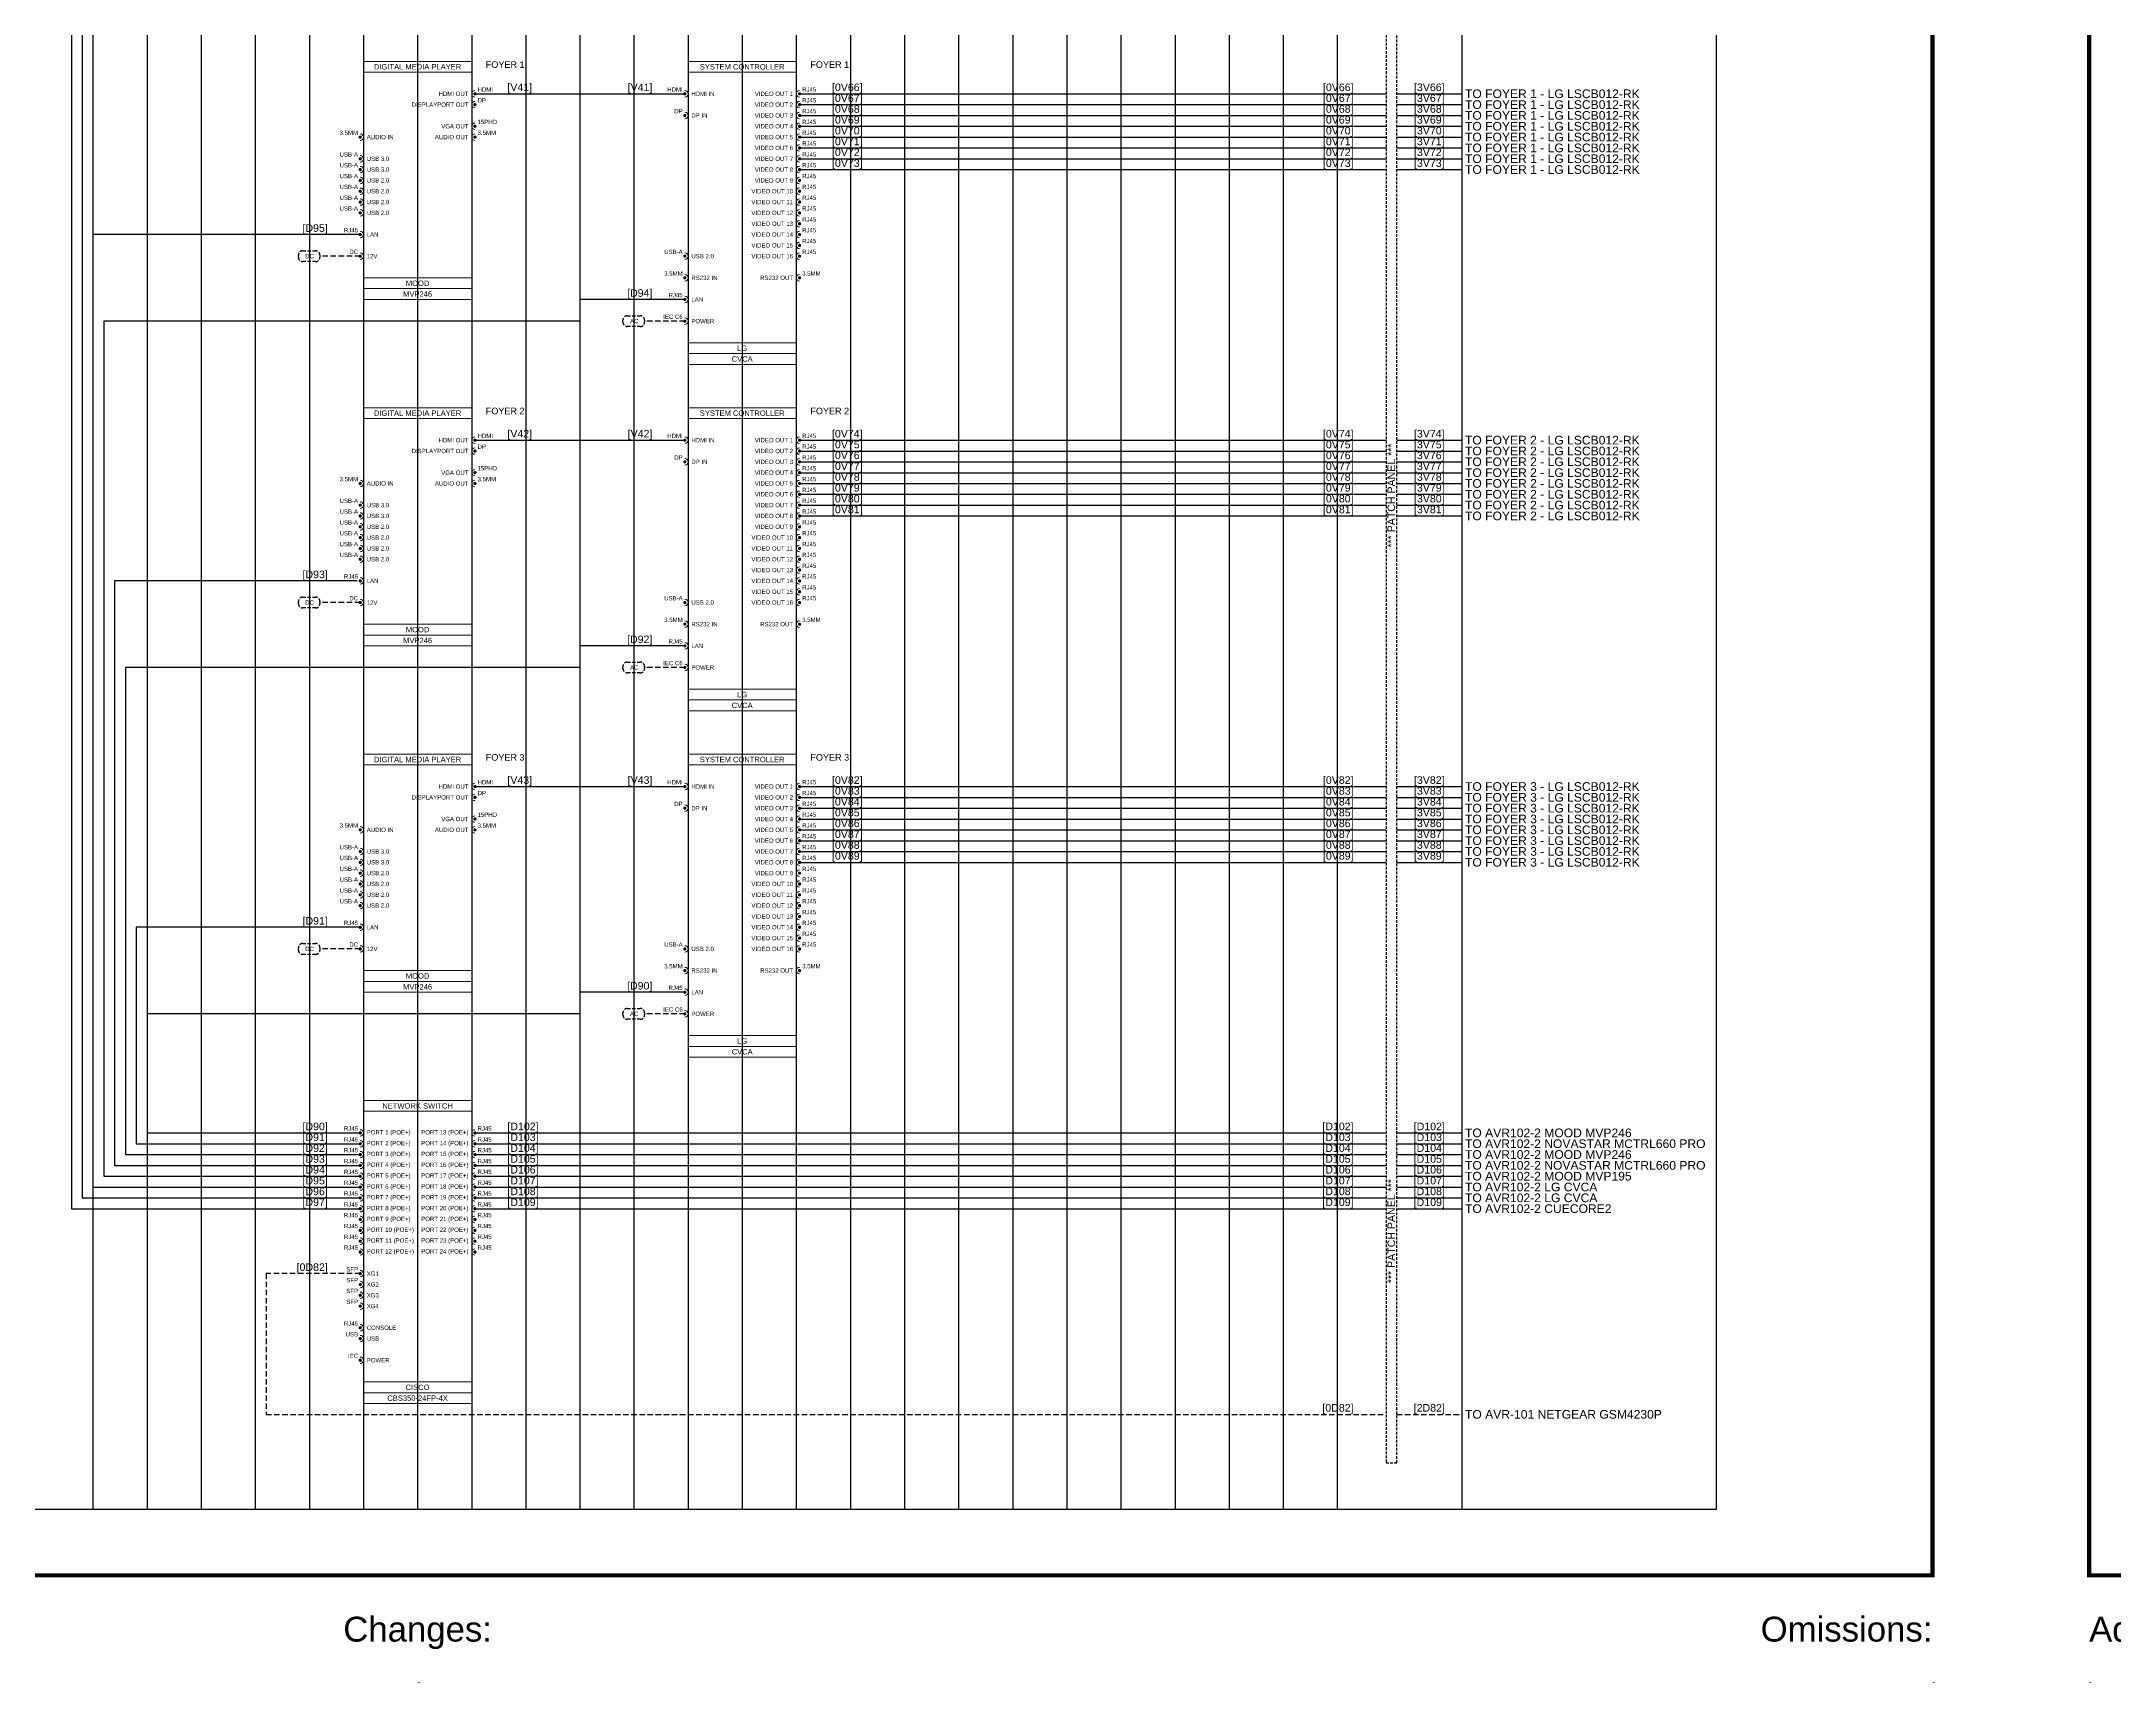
# Model space of a CAD drawing. Header units: millimetres. Extents: x -71336 to -35435, y -26189 to 22712.
# Drawn here: x -44605 to -43648, y -20860 to -20102 of the extents above; entities that cross this region are included whole.
import ezdxf
from ezdxf.enums import TextEntityAlignment as Align
from ezdxf.lldxf.tags import DXFTag

# ---------------------------------------------------------------- set-up
doc = ezdxf.new("R2018")
doc.units = ezdxf.units.MM
doc.linetypes.add('DASHED', pattern=[0.75, 0.5, -0.25])
doc.linetypes.add('DASHED2', pattern=[0.375, 0.25, -0.125])
for name, color, linetype in [('SC - 3 Core Flex', 7, 'DASHED'), ('SC - Cat - Green - Data', 84, 'Continuous'), ('SC - Cat - Green - Data - DS', 84, 'DS'), ('SC - Cat - Red - AV', 1, 'Continuous'), ('SC - Fibre', 170, 'DASHED'), ('SC - HDMI', 192, 'Continuous'), ('SC - Text', 7, 'Continuous'), ('Text', 7, 'Continuous')]:
    doc.layers.add(name, color=color, linetype=linetype)
doc.layers.add('SC - Equipment', color=7, linetype='Continuous', lineweight=13)
doc.layers.add('SC - Titlesheet - Model', color=250, linetype='Continuous', plot=False)
doc.layers.add('SC - Xlines', color=252, linetype='Continuous', plot=False)
doc.styles.add('ARIAL', font='arial.ttf')
doc.styles.get("Standard").update_dxf_attribs({"font": 'arial.ttf', "height": 35})
tags = doc.linetypes.add('DS', pattern='A,1.939444,-0.075392,["DS",ARIAL,S=0.5,R=0,X=0,Y=-0.25],-1.06308,1.922084', length=5).pattern_tags.tags
tags[6] = DXFTag(74, 10)

# ---------------------------------------------------------------- blocks, each defined once
blk = doc.blocks.new('*U189')
at = {"layer": 'SC - Titlesheet - Model', "color": 6, "ltscale": 5, "const_width": 1}
blk.add_lwpolyline([(-365.5, -287), (365.5, -287), (365.5, 287), (-365.5, 287)], close=True, dxfattribs=at)
at = {"ltscale": 5, "style": 'ARIAL'}
blk.add_text('Additions:', height=6, dxfattribs=at).set_placement((-365.5, -297), align=Align.TOP_LEFT)
blk.add_text('Changes:', height=6, dxfattribs=at).set_placement((0, -297), align=Align.TOP_CENTER)
blk.add_text('Omissions:', height=6, dxfattribs=at).set_placement((365.5, -297), align=Align.TOP_RIGHT)
at = {"layer": 'SC - Titlesheet - Model', "color": 5, "lineweight": 30, "ltscale": 5, "flags": 104}
blk.add_attdef('ADDITIONS', text='', height=5, dxfattribs=at).set_placement((-365.5, -312), align=Align.TOP_LEFT)
blk.add_attdef('CHANGES', text='', height=5, dxfattribs=at).set_placement((0, -312), align=Align.TOP_CENTER)
blk.add_attdef('OMISSIONS', text='', height=5, dxfattribs=at).set_placement((365.5, -312), align=Align.TOP_RIGHT)
blk = doc.blocks.new('Cisco CBS350-24FP-4X - SCHEMATIC')
at = {"layer": 'SC - Equipment'}
for p, q in [((-25, 0), (25, 0)), ((-25, -140), (-25, 0)), ((25, 0), (25, -140)), ((25, -5), (-25, -5)), ((25, -130), (-25, -130)), ((25, -130), (-25, -130)), ((25, -135), (-25, -135)), ((25, -135), (-25, -135)), ((25, -135), (-25, -135)), ((25, -140), (-25, -140))]:
    blk.add_line(p, q, dxfattribs=at)
at = {"layer": 'SC - Equipment', "const_width": 0.7}
for points in [[(-26.1, -15, 1), (-26.9, -15, 1)], [(26.1, -15, -1), (26.9, -15, -1)], [(-26.1, -20, 1), (-26.9, -20, 1)], [(-26.1, -25, 1), (-26.9, -25, 1)], [(26.1, -20, -1), (26.9, -20, -1)], [(26.1, -25, -1), (26.9, -25, -1)], [(-26.1, -30, 1), (-26.9, -30, 1)], [(-26.1, -35, 1), (-26.9, -35, 1)], [(26.1, -30, -1), (26.9, -30, -1)], [(26.1, -35, -1), (26.9, -35, -1)], [(-26.1, -40, 1), (-26.9, -40, 1)], [(-26.1, -45, 1), (-26.9, -45, 1)], [(26.1, -40, -1), (26.9, -40, -1)], [(26.1, -45, -1), (26.9, -45, -1)], [(-26.1, -50, 1), (-26.9, -50, 1)], [(-26.1, -55, 1), (-26.9, -55, 1)], [(26.1, -50, -1), (26.9, -50, -1)], [(26.1, -55, -1), (26.9, -55, -1)], [(-26.1, -60, 1), (-26.9, -60, 1)], [(-26.1, -65, 1), (-26.9, -65, 1)], [(26.1, -60, -1), (26.9, -60, -1)], [(26.1, -65, -1), (26.9, -65, -1)], [(-26.1, -70, 1), (-26.9, -70, 1)], [(26.1, -70, -1), (26.9, -70, -1)], [(-26.1, -80, 1), (-26.9, -80, 1)], [(-26.1, -85, 1), (-26.9, -85, 1)], [(-26.1, -90, 1), (-26.9, -90, 1)], [(-26.1, -95, 1), (-26.9, -95, 1)], [(-26.1, -105, 1), (-26.9, -105, 1)], [(-26.1, -110, 1), (-26.9, -110, 1)], [(-26.1, -120, 1), (-26.9, -120, 1)]]:
    blk.add_lwpolyline(points, format="xyb", close=True, dxfattribs=at)
at = {"layer": 'SC - Equipment'}
for centre, start, end in [((-26.5, -15), 270, 90), ((-26.5, -20), 270, 90), ((26.5, -15), 90, 270), ((26.5, -20), 90, 270), ((-26.5, -25), 270, 90), ((-26.5, -30), 270, 90), ((26.5, -25), 90, 270), ((26.5, -30), 90, 270), ((-26.5, -35), 270, 90), ((26.5, -35), 90, 270), ((-26.5, -40), 270, 90), ((-26.5, -45), 270, 90), ((26.5, -40), 90, 270), ((26.5, -45), 90, 270), ((-26.5, -50), 270, 90), ((-26.5, -55), 270, 90), ((26.5, -50), 90, 270), ((26.5, -55), 90, 270), ((-26.5, -60), 270, 90), ((-26.5, -65), 270, 90), ((26.5, -60), 90, 270), ((26.5, -65), 90, 270), ((-26.5, -70), 270, 90), ((26.5, -70), 90, 270), ((-26.5, -80), 270, 90), ((-26.5, -85), 270, 90), ((-26.5, -90), 270, 90), ((-26.5, -95), 270, 90), ((-26.5, -105), 270, 90), ((-26.5, -110), 270, 90), ((-26.5, -120), 270, 90)]:
    blk.add_arc(centre, 1.5, start, end, dxfattribs=at)
at = {"ltscale": 5}
for tag, p in [('DESCRIPTION', (0, -2.5)), ('MAKE', (0, -132.5)), ('MODEL', (0, -137.5))]:
    blk.add_attdef(tag, text='', height=2.5, dxfattribs=at).set_placement(p, align=Align.MIDDLE_CENTER)
at = {"ltscale": 5, "flags": 1}
for tag, p in [('ROOM_TYPE', (45, -5)), ('LOCATION', (45, -10)), ('RACK_EQUIPMENT_(Y/N)', (45, -15)), ('IP_(Y/N)', (45, -30)), ('AMP(@240V)', (45, -40)), ('POE(WATT)', (45, -35)), ('WATT', (45, -45)), ('BTU/H', (45, -50)), ('WEIGHT(KG)', (45, -55)), ('TRANSFORMER_TAPS', (45, -60))]:
    blk.add_attdef(tag, p, '', height=2.5, dxfattribs=at)
blk.add_attdef('BRACKET', text='', height=2.5, dxfattribs=at).set_placement((0, -127.5), align=Align.MIDDLE_CENTER)
at = {"layer": 'SC - Equipment', "ltscale": 5, "char_height": 2}
for s, insert, width, attachment_point in [('RJ45', (-27.5, -13), 5.7736, 6), ('RJ45', (-27.5, -18), 5.7736, 6), ('PORT 1 (POE+)', (-23.5, -15), 23.5, 4), ('PORT 2 (POE+)', (-23.5, -20), 23.5, 4), ('PORT 13 (POE+)', (23.5, -15), 23.5, 6), ('PORT 14 (POE+)', (23.5, -20), 23.5, 6), ('RJ45', (27.72, -13), 7.1748, 4), ('RJ45', (27.72, -18), 7.1748, 4), ('RJ45', (-27.5, -23), 5.7736, 6), ('RJ45', (-27.5, -28), 5.7736, 6), ('PORT 3 (POE+)', (-23.5, -25), 23.5, 4), ('PORT 4 (POE+)', (-23.5, -30), 23.5, 4), ('PORT 15 (POE+)', (23.5, -25), 23.5, 6), ('PORT 16 (POE+)', (23.5, -30), 23.5, 6), ('RJ45', (27.72, -23), 7.1748, 4), ('RJ45', (27.72, -28), 7.1748, 4), ('RJ45', (-27.5, -33), 5.7736, 6), ('RJ45', (-27.5, -38), 5.7736, 6), ('PORT 5 (POE+)', (-23.5, -35), 23.5, 4), ('PORT 17 (POE+)', (23.5, -35), 23.5, 6), ('RJ45', (27.72, -33), 7.1748, 4), ('RJ45', (27.72, -38), 7.1748, 4), ('RJ45', (-27.5, -43), 5.7736, 6), ('RJ45', (-27.5, -48), 5.7736, 6), ('PORT 6 (POE+)', (-23.5, -40), 23.5, 4), ('PORT 7 (POE+)', (-23.5, -45), 23.5, 4), ('PORT 18 (POE+)', (23.5, -40), 23.5, 6), ('\\pxt10;PORT 19 (POE+)', (23.5, -45), 23.5, 6), ('RJ45', (27.72, -43), 7.1748, 4), ('RJ45', (27.72, -48), 7.1748, 4), ('RJ45', (-27.5, -53), 5.7736, 6), ('RJ45', (-27.5, -58), 5.7736, 6), ('PORT 8 (POE+)', (-23.5, -50), 23.5, 4), ('PORT 9 (POE+)', (-23.5, -55), 23.5, 4), ('PORT 20 (POE+)', (23.5, -50), 23.5, 6), ('PORT 21 (POE+)', (23.5, -55), 23.5, 6), ('RJ45', (27.72, -53), 7.1748, 4), ('RJ45', (27.72, -58), 7.1748, 4), ('RJ45', (-27.5, -63), 5.7736, 6), ('RJ45', (-27.5, -68), 5.7736, 6), ('PORT 10 (POE+)', (-23.5, -60), 23.5, 4), ('PORT 11 (POE+)', (-23.5, -65), 23.5, 4), ('PORT 22 (POE+)', (23.5, -60), 23.5, 6), ('PORT 23 (POE+)', (23.5, -65), 23.5, 6), ('RJ45', (27.72, -63), 7.1748, 4), ('RJ45', (27.72, -68), 7.1748, 4), ('PORT 12 (POE+)', (-23.5, -70), 23.5, 4), ('PORT 24 (POE+)', (23.5, -70), 23.5, 6), ('SFP', (-27.5, -78), 5.7736, 6), ('SFP', (-27.5, -83), 5.7736, 6), ('XG1', (-23.5, -80), 23.5, 4), ('XG2', (-23.5, -85), 23.5, 4), ('SFP', (-27.5, -88), 5.7736, 6), ('SFP', (-27.5, -93), 5.7736, 6), ('XG3', (-23.5, -90), 23.5, 4), ('XG4', (-23.5, -95), 23.5, 4), ('RJ45', (-27.5, -103), 5.7736, 6), ('CONSOLE', (-23.5, -105), 23.5, 4), ('USB', (-27.5, -108), 5.7736, 6), ('USB', (-23.5, -110), 23.5, 4), ('IEC', (-27.5, -118), 5.7736, 6), ('POWER', (-23.5, -120), 23.5, 4)]:
    blk.add_mtext(s, dxfattribs=dict(at, insert=insert, width=width, attachment_point=attachment_point))
blk = doc.blocks.new('LG CVCA - SCHEMATIC')
at = {"layer": 'SC - Equipment'}
for p, q in [((-25, 0), (25, 0)), ((-25, -140), (-25, 0)), ((25, 0), (25, -140)), ((25, -5), (-25, -5)), ((25, -130), (-25, -130)), ((25, -130), (-25, -130)), ((25, -135), (-25, -135)), ((25, -135), (-25, -135)), ((25, -135), (-25, -135)), ((25, -140), (-25, -140))]:
    blk.add_line(p, q, dxfattribs=at)
at = {"layer": 'SC - Equipment', "const_width": 0.7}
for points in [[(-26.1, -15, 1), (-26.9, -15, 1)], [(26.1, -15, -1), (26.9, -15, -1)], [(-26.1, -25, 1), (-26.9, -25, 1)], [(26.1, -20, -1), (26.9, -20, -1)], [(26.1, -25, -1), (26.9, -25, -1)], [(26.1, -30, -1), (26.9, -30, -1)], [(26.1, -35, -1), (26.9, -35, -1)], [(26.1, -40, -1), (26.9, -40, -1)], [(26.1, -45, -1), (26.9, -45, -1)], [(26.1, -50, -1), (26.9, -50, -1)], [(26.1, -55, -1), (26.9, -55, -1)], [(26.1, -60, -1), (26.9, -60, -1)], [(26.1, -65, -1), (26.9, -65, -1)], [(26.1, -70, -1), (26.9, -70, -1)], [(26.1, -75, -1), (26.9, -75, -1)], [(26.1, -80, -1), (26.9, -80, -1)], [(26.1, -85, -1), (26.9, -85, -1)], [(-26.1, -90, 1), (-26.9, -90, 1)], [(26.1, -90, -1), (26.9, -90, -1)], [(-26.1, -100, 1), (-26.9, -100, 1)], [(26.1, -100, -1), (26.9, -100, -1)], [(-26.1, -110, 1), (-26.9, -110, 1)], [(-26.1, -120, 1), (-26.9, -120, 1)]]:
    blk.add_lwpolyline(points, format="xyb", close=True, dxfattribs=at)
at = {"layer": 'SC - Equipment'}
for centre, start, end in [((-26.5, -15), 270, 90), ((26.5, -15), 90, 270), ((26.5, -20), 90, 270), ((-26.5, -25), 270, 90), ((26.5, -25), 90, 270), ((26.5, -30), 90, 270), ((26.5, -35), 90, 270), ((26.5, -40), 90, 270), ((26.5, -45), 90, 270), ((26.5, -50), 90, 270), ((26.5, -55), 90, 270), ((26.5, -60), 90, 270), ((26.5, -65), 90, 270), ((26.5, -70), 90, 270), ((26.5, -75), 90, 270), ((26.5, -80), 90, 270), ((26.5, -85), 90, 270), ((-26.5, -90), 270, 90), ((26.5, -90), 90, 270), ((-26.5, -100), 270, 90), ((26.5, -100), 90, 270), ((-26.5, -110), 270, 90), ((-26.5, -120), 270, 90)]:
    blk.add_arc(centre, 1.5, start, end, dxfattribs=at)
at = {"ltscale": 5}
for tag, p in [('DESCRIPTION', (0, -2.5)), ('MAKE', (0, -132.5)), ('MODEL', (0, -137.5))]:
    blk.add_attdef(tag, text='', height=2.5, dxfattribs=at).set_placement(p, align=Align.MIDDLE_CENTER)
at = {"ltscale": 5, "flags": 1}
for tag, p in [('ROOM_TYPE', (45, -5)), ('LOCATION', (45, -10)), ('RACK_EQUIPMENT_(Y/N)', (45, -15)), ('IP_(Y/N)', (45, -30)), ('AMP(@240V)', (45, -40)), ('POE(WATT)', (45, -35)), ('WATT', (45, -45)), ('BTU/H', (45, -50)), ('WEIGHT(KG)', (45, -55)), ('TRANSFORMER_TAPS', (45, -60))]:
    blk.add_attdef(tag, p, '', height=2.5, dxfattribs=at)
blk.add_attdef('BRACKET', text='', height=2.5, dxfattribs=at).set_placement((0, -127.5), align=Align.MIDDLE_CENTER)
at = {"layer": 'SC - Equipment', "ltscale": 5, "char_height": 2}
for s, insert, width, attachment_point in [('HDMI', (-27.5, -13), 5.7736, 6), ('HDMI IN', (-23.5, -15), 23.5, 4), ('VIDEO OUT 1', (23.5, -15), 23.5, 6), ('VIDEO OUT 2', (23.5, -20), 23.5, 6), ('RJ45', (27.7, -13), 3.7458, 4), ('RJ45', (27.7, -18), 3.7458, 4), ('DP', (-27.5, -23), 5.7736, 6), ('DP IN', (-23.5, -25), 23.5, 4), ('VIDEO OUT 3', (23.5, -25), 23.5, 6), ('RJ45', (27.7, -23), 3.7458, 4), ('RJ45', (27.7, -28), 3.7458, 4), ('VIDEO OUT 4', (23.5, -30), 23.5, 6), ('VIDEO OUT 5', (23.5, -35), 23.5, 6), ('RJ45', (27.7, -33), 3.7458, 4), ('RJ45', (27.7, -38), 3.7458, 4), ('VIDEO OUT 6', (23.5, -40), 23.5, 6), ('VIDEO OUT 7', (23.5, -45), 23.5, 6), ('RJ45', (27.7, -43), 3.7458, 4), ('RJ45', (27.7, -48), 3.7458, 4), ('VIDEO OUT 8', (23.5, -50), 23.5, 6), ('VIDEO OUT 9', (23.5, -55), 23.5, 6), ('RJ45', (27.7, -53), 3.7458, 4), ('RJ45', (27.7, -58), 3.7458, 4), ('VIDEO OUT 10', (23.5, -60), 23.5, 6), ('VIDEO OUT 11', (23.5, -65), 23.5, 6), ('RJ45', (27.7, -63), 3.7458, 4), ('RJ45', (27.7, -68), 3.7458, 4), ('VIDEO OUT 12', (23.5, -70), 23.5, 6), ('VIDEO OUT 13', (23.5, -75), 23.5, 6), ('RJ45', (27.7, -73), 3.7458, 4), ('VIDEO OUT 14', (23.5, -80), 23.5, 6), ('VIDEO OUT 15', (23.5, -85), 23.5, 6), ('RJ45', (27.7, -78), 3.7458, 4), ('RJ45', (27.7, -83), 3.7458, 4), ('USB 2.0', (-23.5, -90), 23.5, 4), ('VIDEO OUT 16', (23.5, -90), 23.5, 6), ('RJ45', (27.7, -88), 3.7458, 4), ('RS232 IN', (-23.5, -100), 23.5, 4), ('RS232 OUT', (23.5, -100), 23.5, 6), ('3.5MM', (27.7, -98), 3.7458, 4), ('LAN', (-23.5, -110), 23.5, 4), ('POWER', (-23.5, -120), 23.5, 4)]:
    blk.add_mtext(s, dxfattribs=dict(at, insert=insert, width=width, attachment_point=attachment_point))
at = {"layer": 'SC - Equipment', "ltscale": 5, "char_height": 2, "attachment_point": 6}
for s, insert in [('USB-A', (-27.5, -88)), ('3.5MM', (-27.5, -98)), ('RJ45', (-27.5, -108)), ('IEC C6', (-27.5, -118))]:
    blk.add_mtext(s, dxfattribs=dict(at, insert=insert))
blk = doc.blocks.new('MOOD MVP246 - SCHEMATIC')
at = {"layer": 'SC - Equipment'}
for p, q in [((-25, 0), (25, 0)), ((-25, -110), (-25, 0)), ((25, 0), (25, -110)), ((25, -5), (-25, -5)), ((25, -100), (-25, -100)), ((25, -100), (-25, -100)), ((25, -105), (-25, -105)), ((25, -105), (-25, -105)), ((25, -105), (-25, -105)), ((25, -110), (-25, -110))]:
    blk.add_line(p, q, dxfattribs=at)
at = {"layer": 'SC - Equipment', "const_width": 0.7}
for points in [[(26.1, -15, -1), (26.9, -15, -1)], [(26.1, -20, -1), (26.9, -20, -1)], [(-26.1, -35, 1), (-26.9, -35, 1)], [(26.1, -30, -1), (26.9, -30, -1)], [(26.1, -35, -1), (26.9, -35, -1)], [(-26.1, -45, 1), (-26.9, -45, 1)], [(-26.1, -50, 1), (-26.9, -50, 1)], [(-26.1, -55, 1), (-26.9, -55, 1)], [(-26.1, -60, 1), (-26.9, -60, 1)], [(-26.1, -65, 1), (-26.9, -65, 1)], [(-26.1, -70, 1), (-26.9, -70, 1)], [(-26.1, -80, 1), (-26.9, -80, 1)], [(-26.1, -90, 1), (-26.9, -90, 1)]]:
    blk.add_lwpolyline(points, format="xyb", close=True, dxfattribs=at)
at = {"layer": 'SC - Equipment'}
for centre, start, end in [((26.5, -15), 90, 270), ((26.5, -20), 90, 270), ((26.5, -30), 90, 270), ((-26.5, -35), 270, 90), ((26.5, -35), 90, 270), ((-26.5, -45), 270, 90), ((-26.5, -50), 270, 90), ((-26.5, -55), 270, 90), ((-26.5, -60), 270, 90), ((-26.5, -65), 270, 90), ((-26.5, -70), 270, 90), ((-26.5, -80), 270, 90), ((-26.5, -90), 270, 90)]:
    blk.add_arc(centre, 1.5, start, end, dxfattribs=at)
at = {"ltscale": 5}
for tag, p in [('DESCRIPTION', (0, -2.5)), ('MAKE', (0, -102.5)), ('MODEL', (0, -107.5))]:
    blk.add_attdef(tag, text='', height=2.5, dxfattribs=at).set_placement(p, align=Align.MIDDLE_CENTER)
at = {"ltscale": 5, "flags": 1}
for tag, p in [('ROOM_TYPE', (45, -5)), ('LOCATION', (45, -10)), ('RACK_EQUIPMENT_(Y/N)', (45, -15)), ('IP_(Y/N)', (45, -30)), ('AMP(@240V)', (45, -40)), ('POE(WATT)', (45, -35)), ('WATT', (45, -45)), ('BTU/H', (45, -50)), ('WEIGHT(KG)', (45, -55)), ('TRANSFORMER_TAPS', (45, -60))]:
    blk.add_attdef(tag, p, '', height=2.5, dxfattribs=at)
blk.add_attdef('BRACKET', text='', height=2.5, dxfattribs=at).set_placement((0, -97.5), align=Align.MIDDLE_CENTER)
at = {"layer": 'SC - Equipment', "ltscale": 5, "char_height": 2}
for s, insert, width, attachment_point in [('DISPLAYPORT OUT', (23.5, -20), 34.4972, 6), ('HDMI OUT', (23.5, -15), 23.5, 6), ('HDMI', (27.72, -13), 7.1748, 4), ('DP', (27.72, -18), 7.1748, 4), ('15PHD', (27.72, -28), 7.1748, 4), ('3.5MM', (-27.5, -33), 5.7736, 6), ('AUDIO IN', (-23.5, -35), 23.5, 4), ('AUDIO OUT', (23.5, -35), 23.5, 6), ('VGA OUT', (23.5, -30), 23.5, 6), ('3.5MM', (27.72, -33), 7.1748, 4), ('USB-A', (-27.5, -43), 5.7736, 6), ('USB-A', (-27.5, -48), 5.7736, 6), ('USB 3.0', (-23.5, -45), 23.5, 4), ('USB-A', (-27.5, -53), 5.7736, 6), ('USB-A', (-27.5, -58), 5.7736, 6), ('USB 3.0', (-23.5, -50), 23.5, 4), ('USB 2.0', (-23.5, -55), 23.5, 4), ('USB-A', (-27.5, -63), 5.7736, 6), ('USB-A', (-27.5, -68), 5.7736, 6), ('USB 2.0', (-23.5, -60), 23.5, 4), ('USB 2.0', (-23.5, -65), 23.5, 4), ('USB 2.0', (-23.5, -70), 23.5, 4), ('RJ45', (-27.5, -78), 5.7736, 6), ('LAN', (-23.5, -80), 23.5, 4), ('DC', (-27.5, -88), 5.7736, 6), ('12V', (-23.5, -90), 23.5, 4)]:
    blk.add_mtext(s, dxfattribs=dict(at, insert=insert, width=width, attachment_point=attachment_point))

msp = doc.modelspace()

# ---------------------------------------------------------------- linework, layer by layer
at = {"linetype": 'DASHED2', "ltscale": 5}
msp.add_lwpolyline([(-43979.172, -20758.194), (-43979.172, -19862.296), (-43984.172, -19862.296), (-43984.172, -20758.194)], close=True, dxfattribs=at)
at = {"layer": 'SC - 3 Core Flex', "ltscale": 3}
for points in [[(-44484.77, -20198.324), (-44478.77, -20198.324, -0.4142136), (-44476.77, -20200.324), (-44476.77, -20201.324, -0.4142136), (-44478.77, -20203.324), (-44484.77, -20203.324, -0.4142136), (-44486.77, -20201.324), (-44486.77, -20200.324, -0.4142136)], [(-44334.77, -20228.323), (-44328.77, -20228.323, -0.4142136), (-44326.77, -20230.323), (-44326.77, -20231.323, -0.4142136), (-44328.77, -20233.323), (-44334.77, -20233.323, -0.4142136), (-44336.77, -20231.323), (-44336.77, -20230.323, -0.4142136)], [(-44484.77, -20358.323), (-44478.77, -20358.323, -0.4142136), (-44476.77, -20360.323), (-44476.77, -20361.323, -0.4142136), (-44478.77, -20363.323), (-44484.77, -20363.323, -0.4142136), (-44486.77, -20361.323), (-44486.77, -20360.323, -0.4142136)], [(-44334.77, -20388.323), (-44328.77, -20388.323, -0.4142136), (-44326.77, -20390.323), (-44326.77, -20391.323, -0.4142136), (-44328.77, -20393.323), (-44334.77, -20393.323, -0.4142136), (-44336.77, -20391.323), (-44336.77, -20390.323, -0.4142136)], [(-44484.77, -20518.323), (-44478.77, -20518.323, -0.4142136), (-44476.77, -20520.323), (-44476.77, -20521.323, -0.4142136), (-44478.77, -20523.323), (-44484.77, -20523.323, -0.4142136), (-44486.77, -20521.323), (-44486.77, -20520.323, -0.4142136)], [(-44334.77, -20548.323), (-44328.77, -20548.323, -0.4142136), (-44326.77, -20550.323), (-44326.77, -20551.323, -0.4142136), (-44328.77, -20553.323), (-44334.77, -20553.323, -0.4142136), (-44336.77, -20551.323), (-44336.77, -20550.323, -0.4142136)]]:
    msp.add_lwpolyline(points, format="xyb", close=True, dxfattribs=at)
at = {"layer": 'SC - 3 Core Flex', "ltscale": 5}
for points in [[(-44458.172, -20200.824), (-44476.77, -20200.824)], [(-44308.172, -20230.823), (-44326.77, -20230.823)], [(-44458.172, -20360.823), (-44476.77, -20360.823)], [(-44308.172, -20390.823), (-44326.77, -20390.823)], [(-44458.172, -20520.823), (-44476.77, -20520.823)], [(-44308.172, -20550.823), (-44326.77, -20550.823)]]:
    msp.add_lwpolyline(points, dxfattribs=at)
at = {"layer": 'SC - Cat - Green - Data', "ltscale": 5}
for points in [[(-44308.172, -20060.823), (-44586.672, -20060.823), (-44586.672, -20635.821), (-44458.172, -20635.823)], [(-43979.172, -20125.823), (-43949.172, -20125.823)], [(-43979.172, -20130.823), (-43949.172, -20130.823)], [(-43979.172, -20135.823), (-43949.172, -20135.823)], [(-43979.172, -20140.823), (-43949.172, -20140.823)], [(-43979.172, -20145.823), (-43949.172, -20145.823)], [(-43979.172, -20150.823), (-43949.172, -20150.823)], [(-43979.172, -20155.823), (-43949.172, -20155.823)], [(-43979.172, -20160.823), (-43949.172, -20160.823)], [(-44308.172, -20220.823), (-44356.672, -20220.823), (-44356.672, -20230.83), (-44576.672, -20230.83), (-44576.672, -20625.821), (-44458.172, -20625.823)], [(-43979.172, -20285.823), (-43949.172, -20285.823)], [(-43979.172, -20290.823), (-43949.172, -20290.823)], [(-43979.172, -20295.823), (-43949.172, -20295.823)], [(-43979.172, -20300.823), (-43949.172, -20300.823)], [(-43979.172, -20305.823), (-43949.172, -20305.823)], [(-43979.172, -20310.823), (-43949.172, -20310.823)], [(-43979.172, -20315.823), (-43949.172, -20315.823)], [(-43979.172, -20320.823), (-43949.172, -20320.823)], [(-44308.172, -20380.823), (-44356.672, -20380.823), (-44356.672, -20390.83), (-44566.67, -20390.816), (-44566.67, -20615.818), (-44458.172, -20615.823)], [(-43979.172, -20445.823), (-43949.172, -20445.823)], [(-43979.172, -20450.823), (-43949.172, -20450.823)], [(-43979.172, -20455.823), (-43949.172, -20455.823)], [(-43979.172, -20460.823), (-43949.172, -20460.823)], [(-43979.172, -20465.823), (-43949.172, -20465.823)], [(-43979.172, -20470.823), (-43949.172, -20470.823)], [(-43979.172, -20475.823), (-43949.172, -20475.823)], [(-43979.172, -20480.823), (-43949.172, -20480.823)], [(-44308.172, -20540.823), (-44356.672, -20540.823), (-44356.672, -20550.83), (-44556.672, -20550.816), (-44556.672, -20605.818), (-44458.171, -20605.828)], [(-44405.172, -20610.823), (-43984.172, -20610.823)], [(-43979.172, -20610.823), (-43949.172, -20610.823)], [(-44405.172, -20620.823), (-43984.172, -20620.823)], [(-43979.172, -20620.823), (-43949.172, -20620.823)], [(-44405.172, -20630.823), (-43984.172, -20630.823)], [(-43979.172, -20630.823), (-43949.172, -20630.823)], [(-44405.172, -20635.823), (-43984.172, -20635.823)], [(-43979.172, -20635.823), (-43949.172, -20635.823)]]:
    msp.add_lwpolyline(points, dxfattribs=at)
at = {"layer": 'SC - Cat - Green - Data - DS', "ltscale": 5}
for points in [[(-44458.172, -20005.825), (-44591.672, -20005.823), (-44591.672, -20640.822), (-44458.172, -20640.824)], [(-44458.172, -20190.824), (-44581.672, -20190.824), (-44581.672, -20630.822), (-44458.172, -20630.824)], [(-44459.657, -20350.823), (-44571.67, -20350.823), (-44571.67, -20620.813), (-44458.172, -20620.824)], [(-44458.172, -20510.835), (-44561.672, -20510.811), (-44561.672, -20610.818), (-44458.171, -20610.828)], [(-44405.172, -20605.823), (-43984.172, -20605.823)], [(-43979.172, -20605.823), (-43949.172, -20605.823)], [(-44405.172, -20615.823), (-43984.172, -20615.823)], [(-43979.172, -20615.823), (-43949.172, -20615.823)], [(-44405.172, -20625.823), (-43984.172, -20625.823)], [(-43979.172, -20625.823), (-43949.172, -20625.823)], [(-44405.172, -20640.823), (-43984.172, -20640.823)], [(-43979.172, -20640.823), (-43949.172, -20640.823)]]:
    msp.add_lwpolyline(points, dxfattribs=at)
at = {"layer": 'SC - Cat - Red - AV', "ltscale": 5}
for points in [[(-44255.172, -20125.823), (-43984.172, -20125.823)], [(-44255.172, -20130.823), (-43984.172, -20130.823)], [(-44255.172, -20135.823), (-43984.172, -20135.823)], [(-44255.172, -20140.823), (-43984.172, -20140.823)], [(-44255.172, -20145.823), (-43984.172, -20145.823)], [(-44255.172, -20150.823), (-43984.172, -20150.823)], [(-44255.172, -20155.823), (-43984.172, -20155.823)], [(-44255.172, -20160.823), (-43984.172, -20160.823)], [(-44255.172, -20285.823), (-43984.172, -20285.823)], [(-44255.172, -20290.823), (-43984.172, -20290.823)], [(-44255.172, -20295.823), (-43984.172, -20295.823)], [(-44255.172, -20300.823), (-43984.172, -20300.823)], [(-44255.172, -20305.823), (-43984.172, -20305.823)], [(-44255.172, -20310.823), (-43984.172, -20310.823)], [(-44255.172, -20315.823), (-43984.172, -20315.823)], [(-44255.172, -20320.823), (-43984.172, -20320.823)], [(-44255.172, -20445.823), (-43984.172, -20445.823)], [(-44255.172, -20450.823), (-43984.172, -20450.823)], [(-44255.172, -20455.823), (-43984.172, -20455.823)], [(-44255.172, -20460.823), (-43984.172, -20460.823)], [(-44255.172, -20465.823), (-43984.172, -20465.823)], [(-44255.172, -20470.823), (-43984.172, -20470.823)], [(-44255.172, -20475.823), (-43984.172, -20475.823)], [(-44255.172, -20480.823), (-43984.172, -20480.823)]]:
    msp.add_lwpolyline(points, dxfattribs=at)
at = {"layer": 'SC - Fibre', "ltscale": 5}
for points in [[(-44458.172, -20670.818), (-44501.672, -20670.828), (-44501.672, -20735.825), (-43984.172, -20735.823)], [(-43979.172, -20735.823), (-43949.172, -20735.823)]]:
    msp.add_lwpolyline(points, dxfattribs=at)
at = {"layer": 'SC - HDMI', "ltscale": 5}
for points in [[(-44405.172, -20125.824), (-44308.172, -20125.823)], [(-44405.172, -20285.823), (-44308.172, -20285.823)], [(-44405.172, -20445.823), (-44308.172, -20445.823)]]:
    msp.add_lwpolyline(points, dxfattribs=at)
at = {"layer": 'SC - Xlines', "ltscale": 5, "transparency": 33554687}
msp.add_lwpolyline([(-45031.672, -19840.818), (-43831.672, -19840.825), (-43831.672, -20779.725), (-45031.672, -20779.718)], close=True, dxfattribs=at)
at = {"layer": 'SC - Xlines', "ltscale": 5}
for points in [[(-44581.672, -19840.821), (-44581.672, -20779.719)], [(-44531.672, -19840.821), (-44531.672, -20779.719)], [(-44481.672, -19840.821), (-44481.672, -20779.719)], [(-44431.672, -19840.821), (-44431.672, -20779.719)], [(-44381.672, -19840.821), (-44381.672, -20779.719)], [(-44331.672, -19840.821), (-44331.672, -20779.719)], [(-44281.672, -19840.821), (-44281.672, -20779.719)], [(-44231.672, -19840.821), (-44231.672, -20779.719)], [(-44181.672, -19840.821), (-44181.672, -20779.719)], [(-44131.672, -19840.821), (-44131.672, -20779.719)], [(-44081.672, -19840.821), (-44081.672, -20779.719)], [(-44031.672, -19840.821), (-44031.672, -20779.719)], [(-43949.172, -19840.821), (-43949.172, -20779.719)]]:
    msp.add_lwpolyline(points, dxfattribs=at)
at = {"layer": 'SC - Xlines', "color": 250, "ltscale": 5}
for points in [[(-44556.672, -19840.821), (-44556.672, -20779.719)], [(-44506.672, -19840.821), (-44506.672, -20779.719)], [(-44456.672, -19840.821), (-44456.672, -20779.719)], [(-44406.672, -19840.821), (-44406.672, -20779.719)], [(-44356.672, -19840.821), (-44356.672, -20779.719)], [(-44306.672, -19840.821), (-44306.672, -20779.719)], [(-44256.672, -19840.821), (-44256.672, -20779.719)], [(-44206.672, -19840.821), (-44206.672, -20779.719)], [(-44156.672, -19840.821), (-44156.672, -20779.719)], [(-44106.672, -19840.821), (-44106.672, -20779.719)], [(-44056.672, -19840.821), (-44056.672, -20779.719)], [(-44006.672, -19840.821), (-44006.672, -20779.719)]]:
    msp.add_lwpolyline(points, dxfattribs=at)

# ---------------------------------------------------------------- block references
ref = msp.add_blockref('*U189', (-44431.672, -20260.478), dxfattribs=dict(xscale=1.915184678522737, yscale=1.915184678522737, zscale=1.915184678522737))
lines = msp.add_mtext('-', dxfattribs={"layer": 'SC - Titlesheet - Model', "color": 5, "ltscale": 5, "insert": (-43731.672, -20858.016), "char_height": 2.5, "attachment_point": 1})
ref.add_attrib('OMISSIONS', '', (-43731.672, -20858.016), dxfattribs={"flags": 104}).embed_mtext(lines)
lines = msp.add_mtext('-', dxfattribs={"layer": 'SC - Titlesheet - Model', "color": 5, "ltscale": 5, "insert": (-44431.672, -20858.016), "char_height": 2.5, "attachment_point": 1})
ref.add_attrib('CHANGES', '', (-44431.672, -20858.016), dxfattribs={"flags": 104}).embed_mtext(lines)
ref = msp.add_blockref('*U189', (-42959.271, -20260.478), dxfattribs=dict(xscale=1.915184678522737, yscale=1.915184678522737, zscale=1.915184678522737))
lines = msp.add_mtext('-', dxfattribs={"layer": 'SC - Titlesheet - Model', "color": 5, "ltscale": 5, "insert": (-43659.271, -20858.016), "char_height": 2.5, "attachment_point": 1})
ref.add_attrib('ADDITIONS', '', (-43659.271, -20858.016), dxfattribs={"flags": 104}).embed_mtext(lines)
at = {"ltscale": 5}
for name, p, values in [('MOOD MVP246 - SCHEMATIC', (-44431.672, -20110.824), {'DESCRIPTION': 'DIGITAL MEDIA PLAYER', 'MAKE': 'MOOD', 'MODEL': 'MVP246'}), ('LG CVCA - SCHEMATIC', (-44281.672, -20110.823), {'DESCRIPTION': 'SYSTEM CONTROLLER', 'MAKE': 'LG', 'MODEL': 'CVCA'}), ('MOOD MVP246 - SCHEMATIC', (-44431.672, -20270.823), {'DESCRIPTION': 'DIGITAL MEDIA PLAYER', 'MAKE': 'MOOD', 'MODEL': 'MVP246'}), ('LG CVCA - SCHEMATIC', (-44281.672, -20270.823), {'DESCRIPTION': 'SYSTEM CONTROLLER', 'MAKE': 'LG', 'MODEL': 'CVCA'}), ('MOOD MVP246 - SCHEMATIC', (-44431.672, -20430.823), {'DESCRIPTION': 'DIGITAL MEDIA PLAYER', 'MAKE': 'MOOD', 'MODEL': 'MVP246'}), ('LG CVCA - SCHEMATIC', (-44281.672, -20430.823), {'DESCRIPTION': 'SYSTEM CONTROLLER', 'MAKE': 'LG', 'MODEL': 'CVCA'}), ('Cisco CBS350-24FP-4X - SCHEMATIC', (-44431.672, -20590.823), {'DESCRIPTION': 'NETWORK SWITCH', 'MAKE': 'CISCO', 'MODEL': 'CBS350-24FP-4X'})]:
    msp.add_blockref(name, p, dxfattribs=at).add_auto_attribs(values)

# ---------------------------------------------------------------- texts
at = {"layer": 'SC - Text'}
for s, insert, char_height, width, attachment_point in [('FOYER 1', (-44400.172, -20110.824), 3, 134.02561, 1), ('FOYER 1', (-44250.172, -20110.823), 3, 134.02561, 1), ('[V41]', (-44390.172, -20125.624), 3.5, 15.57197, 7), ('[V41]', (-44323.172, -20125.624), 3.5, 14.6761, 9), ('[0V66]', (-44240.172, -20125.625), 3.5, 15.57197, 7), ('[0V67]', (-44240.172, -20130.625), 3.5, 15.57197, 7), ('[0V66]', (-43999.172, -20125.625), 3.5, 14.6761, 9), ('[0V67]', (-43999.172, -20130.625), 3.5, 14.6761, 9), ('[3V66]', (-43964.172, -20125.624), 3.5, 15.57197, 8), ('[3V67]', (-43964.172, -20130.624), 3.5, 15.57197, 8), ('TO FOYER 1 {\\A1;\\fSansSerif|b0|i0|c2|p2;- LG LSCB012-RK}', (-43947.672, -20125.823), 4, 129.70239, 4), ('[0V68]', (-44240.172, -20135.625), 3.5, 15.57197, 7), ('[0V69]', (-44240.172, -20140.625), 3.5, 15.57197, 7), ('[0V68]', (-43999.172, -20135.625), 3.5, 14.6761, 9), ('[0V69]', (-43999.172, -20140.625), 3.5, 14.6761, 9), ('[3V68]', (-43964.172, -20135.624), 3.5, 15.57197, 8), ('[3V69]', (-43964.172, -20140.624), 3.5, 15.57197, 8), ('TO FOYER 1 {\\A1;\\fSansSerif|b0|i0|c2|p2;- LG LSCB012-RK}', (-43947.672, -20130.823), 4, 129.70239, 4), ('TO FOYER 1 {\\A1;\\fSansSerif|b0|i0|c2|p2;- LG LSCB012-RK}', (-43947.672, -20135.823), 4, 129.70239, 4), ('[0V70]', (-44240.172, -20145.625), 3.5, 15.57197, 7), ('[0V70]', (-43999.172, -20145.625), 3.5, 14.6761, 9), ('[3V70]', (-43964.172, -20145.624), 3.5, 15.57197, 8), ('TO FOYER 1 {\\A1;\\fSansSerif|b0|i0|c2|p2;- LG LSCB012-RK}', (-43947.672, -20140.823), 4, 129.70239, 4), ('TO FOYER 1 {\\A1;\\fSansSerif|b0|i0|c2|p2;- LG LSCB012-RK}', (-43947.672, -20145.823), 4, 129.70239, 4), ('[0V71]', (-44240.172, -20150.625), 3.5, 15.57197, 7), ('[0V72]', (-44240.172, -20155.625), 3.5, 15.57197, 7), ('[0V71]', (-43999.172, -20150.625), 3.5, 14.6761, 9), ('[0V72]', (-43999.172, -20155.625), 3.5, 14.6761, 9), ('[3V71]', (-43964.172, -20150.624), 3.5, 15.57197, 8), ('[3V72]', (-43964.172, -20155.624), 3.5, 15.57197, 8), ('TO FOYER 1 {\\A1;\\fSansSerif|b0|i0|c2|p2;- LG LSCB012-RK}', (-43947.672, -20150.823), 4, 129.70239, 4), ('TO FOYER 1 {\\A1;\\fSansSerif|b0|i0|c2|p2;- LG LSCB012-RK}', (-43947.672, -20155.823), 4, 129.70239, 4), ('[0V73]', (-44240.172, -20160.625), 3.5, 15.57197, 7), ('[0V73]', (-43999.172, -20160.625), 3.5, 14.6761, 9), ('[3V73]', (-43964.172, -20160.624), 3.5, 15.57197, 8), ('TO FOYER 1 {\\A1;\\fSansSerif|b0|i0|c2|p2;- LG LSCB012-RK}', (-43947.672, -20160.823), 4, 129.70239, 4), ('[D95]', (-44473.171, -20190.629), 3.5, 14.6761, 9), ('[D94]', (-44323.171, -20220.628), 3.5, 14.6761, 9), ('FOYER 2', (-44400.172, -20270.823), 3, 134.02561, 1), ('FOYER 2', (-44250.172, -20270.823), 3, 134.02561, 1), ('[V42]', (-44390.172, -20285.623), 3.5, 15.57197, 7), ('[V42]', (-44323.172, -20285.623), 3.5, 14.6761, 9), ('[0V74]', (-44240.172, -20285.625), 3.5, 15.57197, 7), ('[0V75]', (-44240.172, -20290.625), 3.5, 15.57197, 7), ('[0V74]', (-43999.172, -20285.625), 3.5, 14.6761, 9), ('[0V75]', (-43999.172, -20290.625), 3.5, 14.6761, 9), ('[3V74]', (-43964.172, -20285.624), 3.5, 15.57197, 8), ('[3V75]', (-43964.172, -20290.624), 3.5, 15.57197, 8), ('TO FOYER 2 {\\A1;\\fSansSerif|b0|i0|c2|p2;- LG LSCB012-RK}', (-43947.672, -20285.823), 4, 129.70239, 4), ('TO FOYER 2 {\\A1;\\fSansSerif|b0|i0|c2|p2;- LG LSCB012-RK}', (-43947.672, -20290.823), 4, 129.70239, 4), ('[0V76]', (-44240.172, -20295.625), 3.5, 15.57197, 7), ('[0V77]', (-44240.172, -20300.625), 3.5, 15.57197, 7), ('[0V76]', (-43999.172, -20295.625), 3.5, 14.6761, 9), ('[0V77]', (-43999.172, -20300.625), 3.5, 14.6761, 9), ('[3V76]', (-43964.172, -20295.624), 3.5, 15.57197, 8), ('[3V77]', (-43964.172, -20300.624), 3.5, 15.57197, 8), ('TO FOYER 2 {\\A1;\\fSansSerif|b0|i0|c2|p2;- LG LSCB012-RK}', (-43947.672, -20295.823), 4, 129.70239, 4), ('TO FOYER 2 {\\A1;\\fSansSerif|b0|i0|c2|p2;- LG LSCB012-RK}', (-43947.672, -20300.823), 4, 129.70239, 4), ('[0V78]', (-44240.172, -20305.625), 3.5, 15.57197, 7), ('[0V79]', (-44240.172, -20310.625), 3.5, 15.57197, 7), ('[0V78]', (-43999.172, -20305.625), 3.5, 14.6761, 9), ('[0V79]', (-43999.172, -20310.625), 3.5, 14.6761, 9), ('[3V78]', (-43964.172, -20305.624), 3.5, 15.57197, 8), ('[3V79]', (-43964.172, -20310.624), 3.5, 15.57197, 8), ('TO FOYER 2 {\\A1;\\fSansSerif|b0|i0|c2|p2;- LG LSCB012-RK}', (-43947.672, -20305.823), 4, 129.70239, 4), ('[0V80]', (-44240.172, -20315.625), 3.5, 15.57197, 7), ('[0V81]', (-44240.172, -20320.625), 3.5, 15.57197, 7), ('[0V80]', (-43999.172, -20315.625), 3.5, 14.6761, 9), ('[0V81]', (-43999.172, -20320.625), 3.5, 14.6761, 9), ('[3V80]', (-43964.172, -20315.624), 3.5, 15.57197, 8), ('[3V81]', (-43964.172, -20320.624), 3.5, 15.57197, 8), ('TO FOYER 2 {\\A1;\\fSansSerif|b0|i0|c2|p2;- LG LSCB012-RK}', (-43947.672, -20310.823), 4, 129.70239, 4), ('TO FOYER 2 {\\A1;\\fSansSerif|b0|i0|c2|p2;- LG LSCB012-RK}', (-43947.672, -20315.823), 4, 129.70239, 4), ('TO FOYER 2 {\\A1;\\fSansSerif|b0|i0|c2|p2;- LG LSCB012-RK}', (-43947.672, -20320.823), 4, 129.70239, 4), ('[D93]', (-44473.171, -20350.628), 3.5, 14.6761, 9), ('[D92]', (-44323.171, -20380.628), 3.5, 14.6761, 9), ('FOYER 3', (-44400.172, -20430.823), 3, 134.02561, 1), ('FOYER 3', (-44250.172, -20430.823), 3, 134.02561, 1), ('[V43]', (-44390.172, -20445.623), 3.5, 15.57197, 7), ('[V43]', (-44323.172, -20445.623), 3.5, 14.6761, 9), ('[0V82]', (-44240.172, -20445.625), 3.5, 15.57197, 7), ('[0V82]', (-43999.172, -20445.625), 3.5, 14.6761, 9), ('[3V82]', (-43964.172, -20445.624), 3.5, 15.57197, 8), ('\\pxt3;[0V83]', (-44240.172, -20450.625), 3.5, 15.57197, 7), ('[0V84]', (-44240.172, -20455.625), 3.5, 15.57197, 7), ('[0V83]', (-43999.172, -20450.625), 3.5, 14.6761, 9), ('[0V84]', (-43999.172, -20455.625), 3.5, 14.6761, 9), ('[3V83]', (-43964.172, -20450.624), 3.5, 15.57197, 8), ('[3V84]', (-43964.172, -20455.624), 3.5, 15.57197, 8), ('TO FOYER 3 {\\A1;\\fSansSerif|b0|i0|c2|p2;- LG LSCB012-RK}', (-43947.672, -20445.823), 4, 129.70239, 4), ('TO FOYER 3 {\\A1;\\fSansSerif|b0|i0|c2|p2;- LG LSCB012-RK}', (-43947.672, -20450.823), 4, 129.70239, 4), ('[0V85]', (-44240.172, -20460.625), 3.5, 15.57197, 7), ('[0V86]', (-44240.172, -20465.625), 3.5, 15.57197, 7), ('[0V85]', (-43999.172, -20460.625), 3.5, 14.6761, 9), ('[0V86]', (-43999.172, -20465.625), 3.5, 14.6761, 9), ('[3V85]', (-43964.172, -20460.624), 3.5, 15.57197, 8), ('[3V86]', (-43964.172, -20465.624), 3.5, 15.57197, 8), ('TO FOYER 3 {\\A1;\\fSansSerif|b0|i0|c2|p2;- LG LSCB012-RK}', (-43947.672, -20455.823), 4, 129.70239, 4), ('TO FOYER 3 {\\A1;\\fSansSerif|b0|i0|c2|p2;- LG LSCB012-RK}', (-43947.672, -20460.823), 4, 129.70239, 4), ('[0V87]', (-44240.172, -20470.625), 3.5, 15.57197, 7), ('[0V88]', (-44240.172, -20475.625), 3.5, 15.57197, 7), ('[0V87]', (-43999.172, -20470.625), 3.5, 14.6761, 9), ('[0V88]', (-43999.172, -20475.625), 3.5, 14.6761, 9), ('[3V87]', (-43964.172, -20470.624), 3.5, 15.57197, 8), ('[3V88]', (-43964.172, -20475.624), 3.5, 15.57197, 8), ('TO FOYER 3 {\\A1;\\fSansSerif|b0|i0|c2|p2;- LG LSCB012-RK}', (-43947.672, -20465.823), 4, 129.70239, 4), ('TO FOYER 3 {\\A1;\\fSansSerif|b0|i0|c2|p2;- LG LSCB012-RK}', (-43947.672, -20470.823), 4, 129.70239, 4), ('[0V89]', (-44240.172, -20480.625), 3.5, 15.57197, 7), ('[0V89]', (-43999.172, -20480.625), 3.5, 14.6761, 9), ('[3V89]', (-43964.172, -20480.624), 3.5, 15.57197, 8), ('TO FOYER 3 {\\A1;\\fSansSerif|b0|i0|c2|p2;- LG LSCB012-RK}', (-43947.672, -20475.823), 4, 129.70239, 4), ('TO FOYER 3 {\\A1;\\fSansSerif|b0|i0|c2|p2;- LG LSCB012-RK}', (-43947.672, -20480.823), 4, 129.70239, 4), ('[D91]', (-44473.149, -20510.64), 3.5, 14.6761, 9), ('[D90]', (-44323.171, -20540.628), 3.5, 14.6761, 9), ('[D90]', (-44473.171, -20605.628), 3.5, 14.6761, 9), ('[D102]', (-44390.172, -20605.623), 3.5, 15.57197, 7), ('[D102]', (-43999.172, -20605.623), 3.5, 14.6761, 9), ('[D102]', (-43964.172, -20605.623), 3.5, 15.57197, 8), ('TO AVR102-2 MOOD MVP246', (-43947.674, -20605.82), 4, 129.70239, 4), ('[D91]', (-44473.172, -20610.629), 3.5, 14.6761, 9), ('[D92]', (-44473.172, -20615.626), 3.5, 14.6761, 9), ('[D103]', (-44390.172, -20610.623), 3.5, 15.57197, 7), ('[D104]', (-44390.172, -20615.623), 3.5, 15.57197, 7), ('[D103]', (-43999.172, -20610.623), 3.5, 14.6761, 9), ('[D104]', (-43999.172, -20615.623), 3.5, 14.6761, 9), ('[D103]', (-43964.172, -20610.623), 3.5, 15.57197, 8), ('[D104]', (-43964.172, -20615.623), 3.5, 15.57197, 8), ('TO AVR102-2 NOVASTAR MCTRL660 PRO', (-43947.674, -20610.82), 4, 129.70239, 4), ('TO AVR102-2 MOOD MVP246', (-43947.674, -20615.82), 4, 129.70239, 4), ('[D93]', (-44473.173, -20620.624), 3.5, 14.6761, 9), ('[D94]', (-44473.172, -20625.628), 3.5, 14.6761, 9), ('[D105]', (-44390.172, -20620.623), 3.5, 15.57197, 7), ('[D106]', (-44390.172, -20625.623), 3.5, 15.57197, 7), ('[D105]', (-43999.172, -20620.623), 3.5, 14.6761, 9), ('[D106]', (-43999.172, -20625.623), 3.5, 14.6761, 9), ('[D105]', (-43964.172, -20620.623), 3.5, 15.57197, 8), ('[D106]', (-43964.172, -20625.623), 3.5, 15.57197, 8), ('TO AVR102-2 NOVASTAR MCTRL660 PRO', (-43947.674, -20620.82), 4, 129.70239, 4), ('TO AVR102-2 MOOD MVP195', (-43947.674, -20625.82), 4, 129.70239, 4), ('[D95]', (-44473.172, -20630.629), 3.5, 14.6761, 9), ('[D96]', (-44473.172, -20635.628), 3.5, 14.6761, 9), ('[D107]', (-44390.172, -20630.623), 3.5, 15.57197, 7), ('[D108]', (-44390.172, -20635.623), 3.5, 15.57197, 7), ('[D107]', (-43999.172, -20630.623), 3.5, 14.6761, 9), ('[D108]', (-43999.172, -20635.623), 3.5, 14.6761, 9), ('[D107]', (-43964.172, -20630.623), 3.5, 15.57197, 8), ('[D108]', (-43964.172, -20635.623), 3.5, 15.57197, 8), ('TO AVR102-2 LG CVCA', (-43947.674, -20630.82), 4, 129.70239, 4), ('TO AVR102-2 LG CVCA', (-43947.674, -20635.82), 4, 129.70239, 4), ('[D97]', (-44473.172, -20640.629), 3.5, 14.6761, 9), ('[D109]', (-44390.172, -20640.623), 3.5, 15.57197, 7), ('[D109]', (-43999.172, -20640.623), 3.5, 14.6761, 9), ('[D109]', (-43964.172, -20640.623), 3.5, 15.57197, 8), ('TO AVR102-2 CUECORE2', (-43947.674, -20640.82), 4, 129.70239, 4), ('[0D82]', (-44473.16, -20670.621), 3.5, 14.6761, 9), ('[0D82]', (-43999.171, -20735.623), 3.5, 14.6761, 9), ('[2D82]', (-43964.171, -20735.622), 3.5, 15.57197, 8), ('TO AVR-101 NETGEAR GSM4230P', (-43947.672, -20735.823), 4, 129.70239, 4)]:
    msp.add_mtext(s, dxfattribs=dict(at, insert=insert, char_height=char_height, width=width, attachment_point=attachment_point))
at = {"layer": 'SC - Text', "char_height": 3.5, "width": 136.51602, "attachment_point": 7, "rotation": 90, "style": 'ARIAL'}
for insert in [(-43979.94, -20335.439), (-43979.94, -20675.231)]:
    msp.add_mtext('*** PATCH PANEL ***', dxfattribs=dict(at, insert=insert))
at = {"layer": 'Text', "char_height": 2, "width": 143.97126, "attachment_point": 5}
for s, insert in [('DC', (-44481.57, -20200.824)), ('AC', (-44331.57, -20230.823)), ('DC', (-44481.57, -20360.823)), ('AC', (-44331.57, -20390.823)), ('DC', (-44481.57, -20520.823)), ('AC', (-44331.57, -20550.823))]:
    msp.add_mtext(s, dxfattribs=dict(at, insert=insert))

doc.saveas('drawing.dxf')
